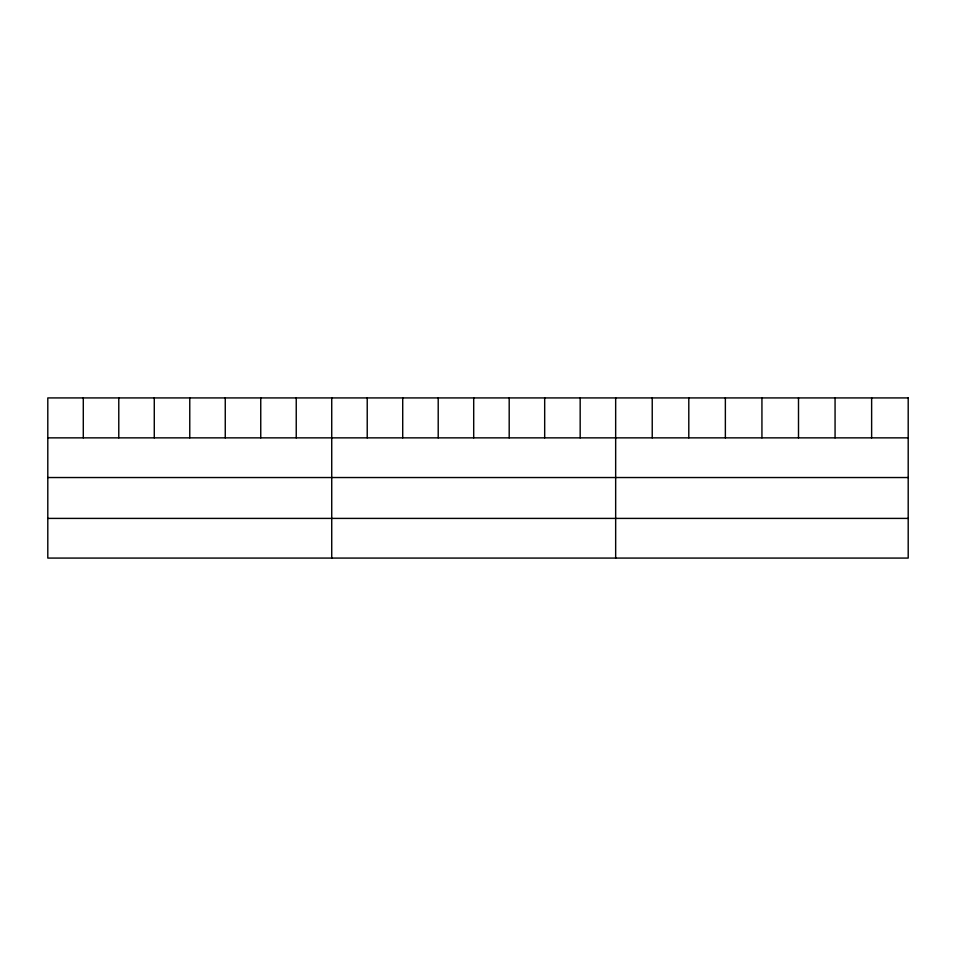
<?xml version="1.0" encoding="UTF-8"?>
<svg xmlns="http://www.w3.org/2000/svg" width="956" height="956" viewBox="0 0 956 956"><rect width="100%" height="100%" fill="white"/><g stroke="black" fill="none" stroke-linecap="round" stroke-linejoin="round"><path stroke-width="1.43" d="M47.8 437.86L908.2 437.86M47.8 477.534L908.2 477.534M47.8 518.403L908.2 518.403M871.633 397.923L871.633 437.86M835.066 397.923L835.066 437.86M798.499 397.923L798.499 437.86M761.932 397.923L761.932 437.86M725.365 397.923L725.365 437.86M688.798 397.923L688.798 437.86M652.231 397.923L652.231 437.86M615.664 397.923L615.664 558.077M580.173 397.923L580.173 437.86M544.681 397.923L544.681 437.86M509.19 397.923L509.19 437.86M473.698 397.923L473.698 437.86M438.207 397.923L438.207 437.86M402.715 397.923L402.715 437.86M367.224 397.923L367.224 437.86M331.732 397.923L331.732 558.077M296.24 397.923L296.24 437.86M260.749 397.923L260.749 437.86M225.258 397.923L225.258 437.86M189.766 397.923L189.766 437.86M154.274 397.923L154.274 437.86M118.783 397.923L118.783 437.86M83.292 397.923L83.292 437.86M908.2 397.923L47.8 397.923L47.8 558.077L908.2 558.077L908.2 397.923"/></g></svg>
